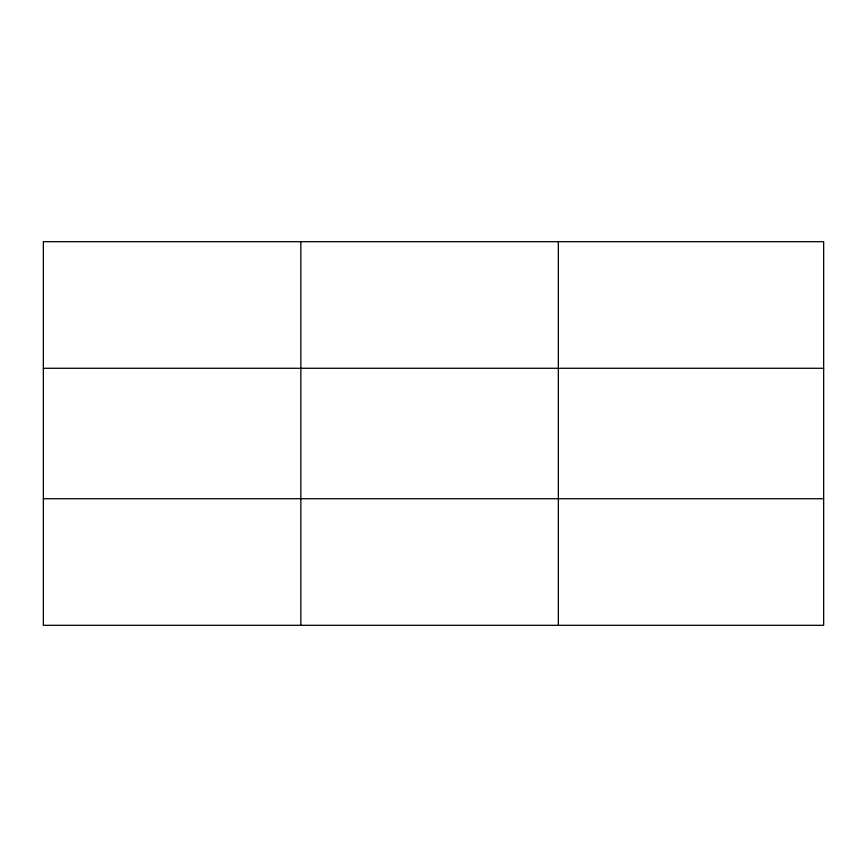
<?xml version="1.0" encoding="UTF-8"?>
<svg xmlns="http://www.w3.org/2000/svg" width="867" height="867" viewBox="0 0 867 867"><rect width="100%" height="100%" fill="white"/><g stroke="black" fill="none" stroke-linecap="round" stroke-linejoin="round"><path stroke-width="1.3" d="M300.849 241.687L300.849 625.313M558.348 241.687L558.348 625.313M823.65 368.28L823.65 241.687L43.35 241.687L43.35 625.313L823.65 625.313L823.65 368.28L43.35 368.28M43.35 498.72L823.65 498.72"/></g></svg>
